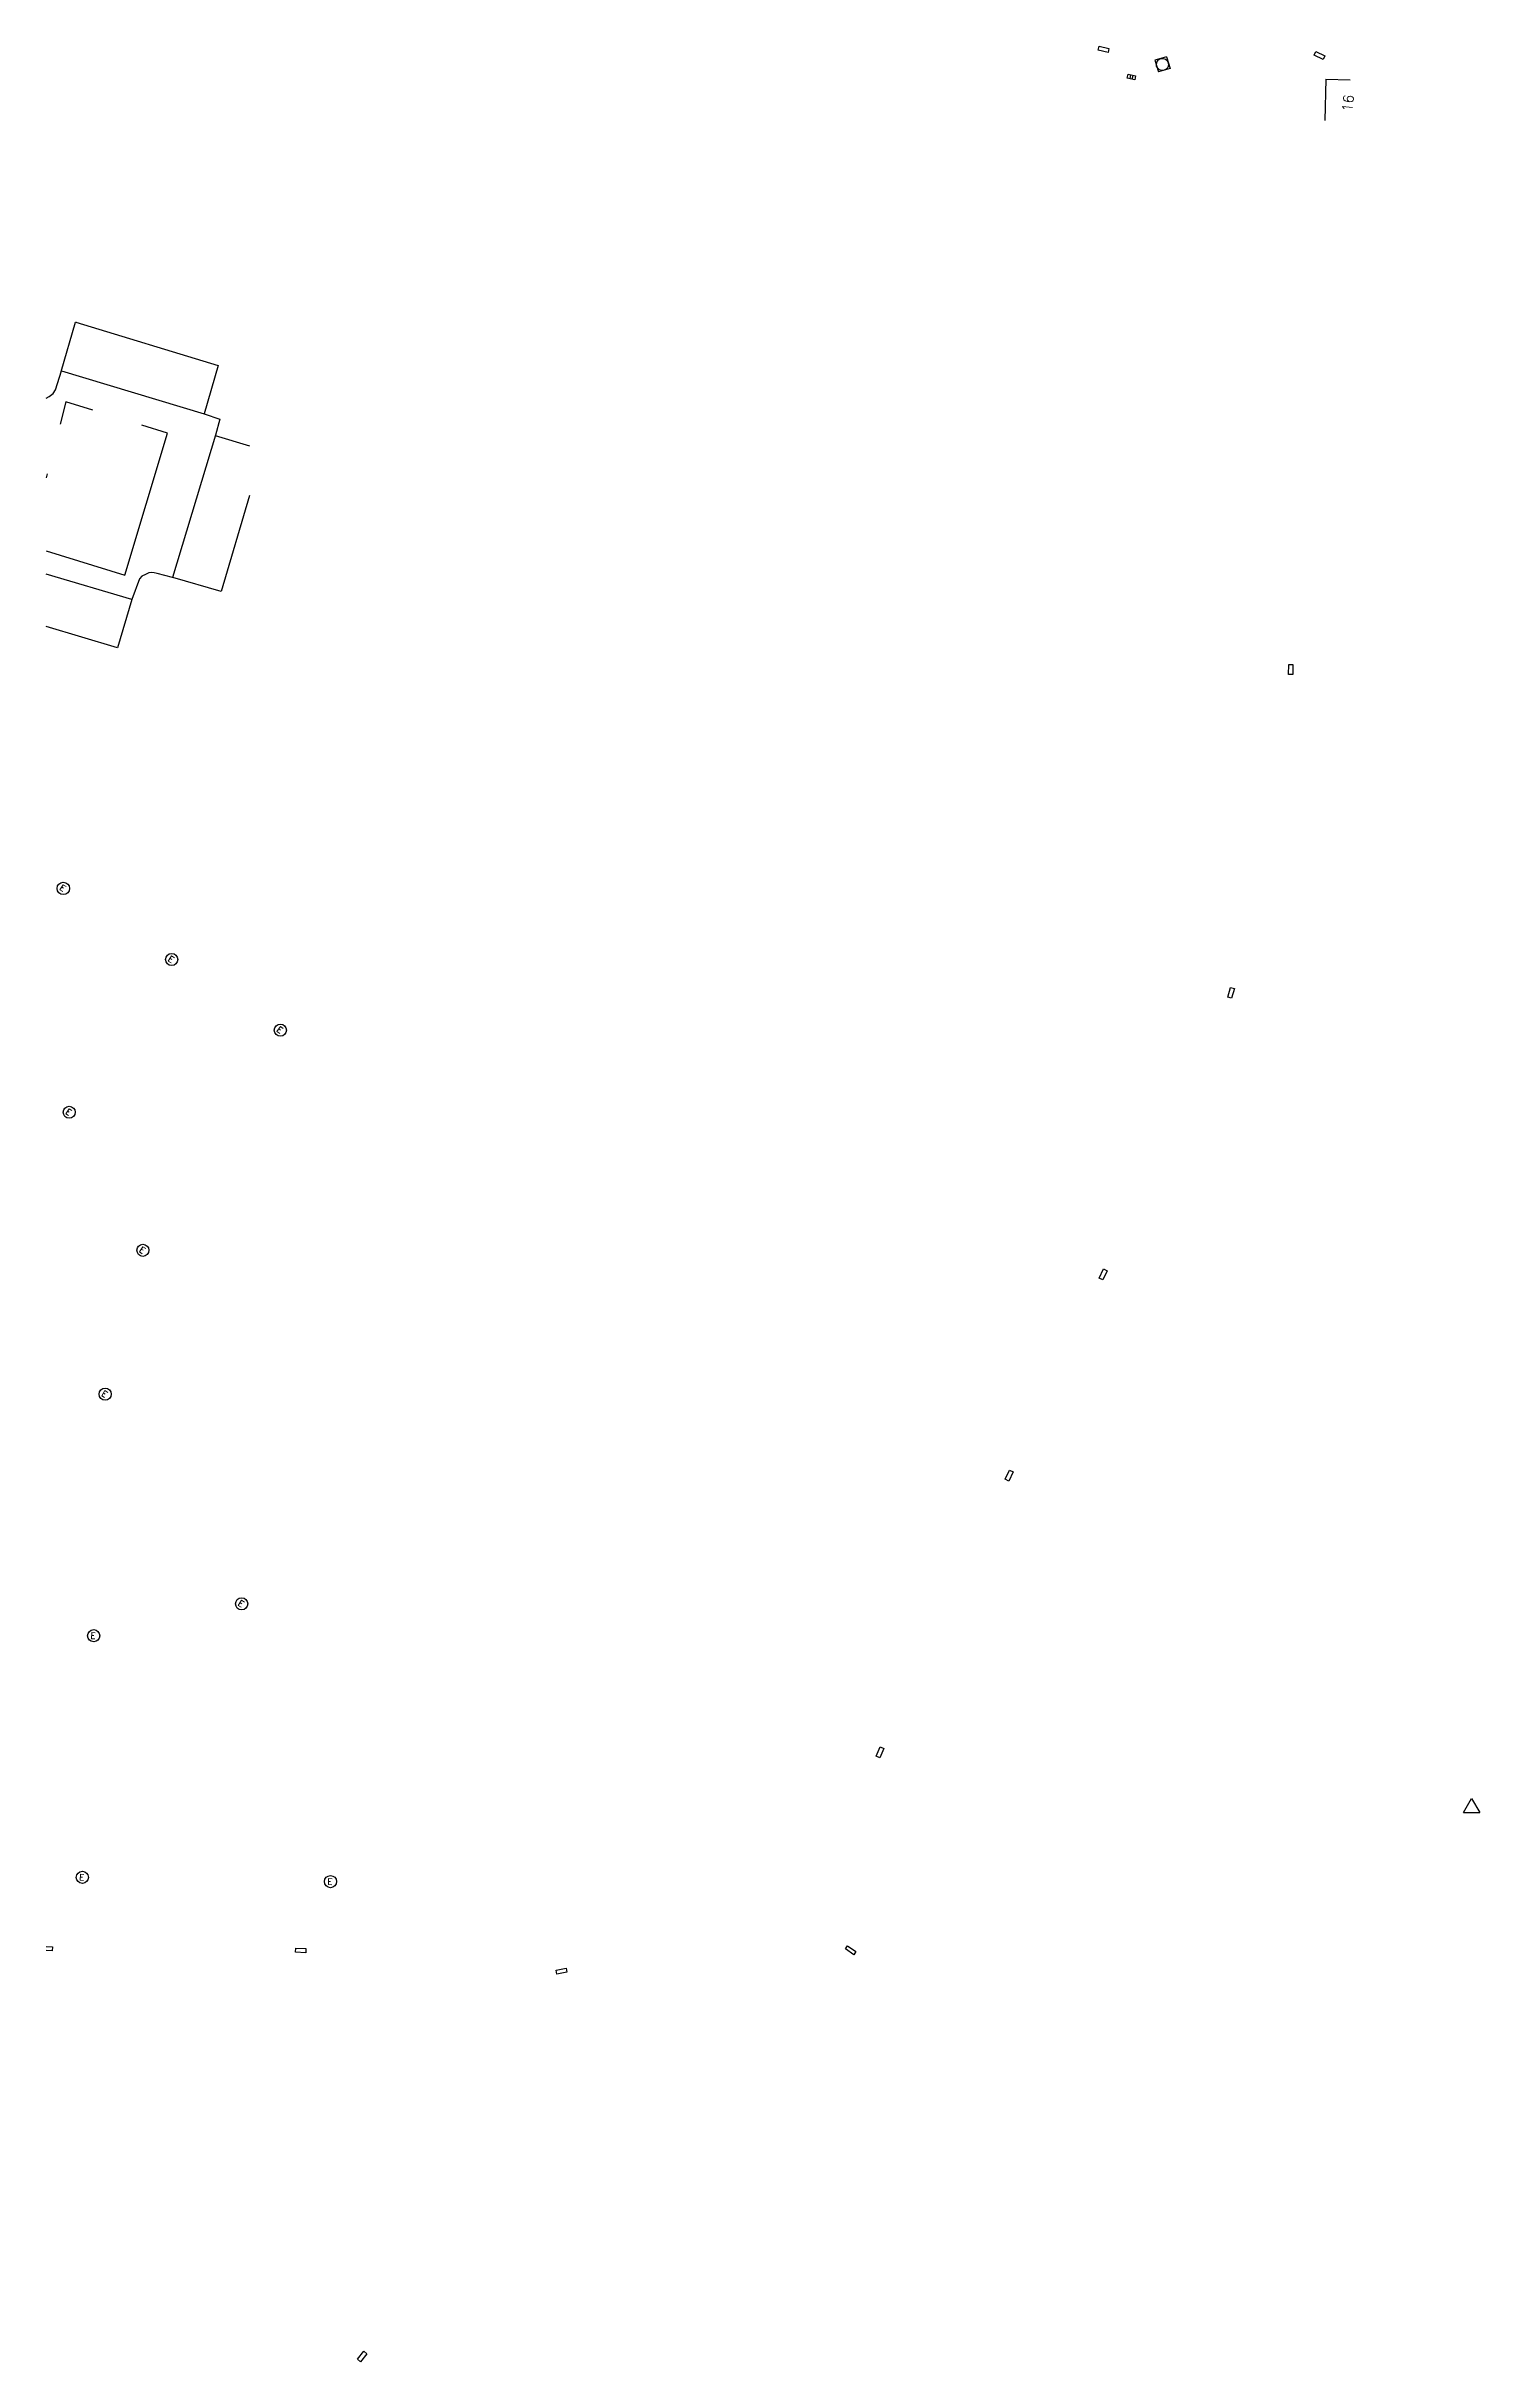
# Model space of a CAD drawing. Header units: millimetres. Extents: x 109000 to 109780, y 147301 to 147889.
# Drawn here: x 109000 to 109177, y 147301.2 to 147587.1 of the extents above; entities that cross this region are included whole.
import ezdxf
from ezdxf.enums import TextEntityAlignment as Align

# ---------------------------------------------------------------- set-up
doc = ezdxf.new("R2010")
doc.units = ezdxf.units.MM
doc.header["$MEASUREMENT"] = 0
doc.linetypes.add('CENTER', pattern=[50.8, 31.75, -6.35, 6.35, -6.35])
doc.layers.get('0').update_dxf_attribs({"linetype": 'CONTINUOUS'})
for name, color, linetype in [('B_200', 7, 'CONTINUOUS'), ('B_600', 7, 'CONTINUOUS'), ('BB01', 7, 'CONTINUOUS'), ('BB06', 7, 'CONTINUOUS'), ('BR05', 7, 'CENTER'), ('BR12', 7, 'CONTINUOUS'), ('BR15', 7, 'CONTINUOUS'), ('W0420', 7, 'CONTINUOUS')]:
    doc.layers.add(name, color=color, linetype=linetype)
doc.styles.get("Standard").update_dxf_attribs({"font": 'ROMANS.SHX', "width": 0.85})

# ---------------------------------------------------------------- blocks, each defined once
blk = doc.blocks.new('BR1201')
at = {"color": 0, "linetype": 'Continuous'}
for p, q in [((-1, -0.58), (0, 1.15)), ((0, 1.15), (1, -0.58)), ((-1, -0.58), (1, -0.58))]:
    blk.add_line(p, q, dxfattribs=at)
blk = doc.blocks.new('T420')
for p, q in [((0.75, 0.75), (-0.75, 0.75)), ((-0.75, 0.75), (-0.75, -0.75)), ((0.75, 0.75), (0.75, -0.75)), ((0.75, -0.75), (-0.75, -0.75))]:
    blk.add_line(p, q)
blk.add_ellipse((0, 0), major_axis=(-0.53, 0.53), ratio=1, start_param=3.926991, end_param=10.210176)
blk = doc.blocks.new('BR1501')
at = {"color": 0, "linetype": 'Continuous'}
blk.add_lwpolyline([(0.3, -0.15), (-0.3, -0.15), (-0.3, 0.15), (0.3, 0.15)], close=True, dxfattribs=at)
for points in [[(-0.1, 0.15), (-0.1, -0.15)], [(0.1, -0.15), (0.1, 0.15)]]:
    blk.add_lwpolyline(points, dxfattribs=at)

msp = doc.modelspace()

# ---------------------------------------------------------------- linework, layer by layer
at = {"color": 2, "flags": 128}
for points in [[(109001.84, 147546.92), (109003.61, 147553.04)], [(109003.64, 147553.08), (109003.64, 147553.01), (109021.21, 147547.69), (109019.48, 147541.69)], [(109000, 147543.66), (109000.36, 147543.83), (109000.84, 147544.2), (109001.15, 147544.65), (109001.87, 147547.01), (109019.5, 147541.71), (109021.43, 147541.06), (109020.88, 147539.08), (109015.6, 147521.51), (109013.67, 147522.01), (109013.3, 147522.09), (109012.98, 147522.11), (109012.65, 147522.07), (109012.23, 147521.89), (109011.8, 147521.67), (109011.52, 147521.34), (109010.55, 147518.77), (109000, 147521.93)], [(109020.85, 147539.03), (109025.1, 147537.74)], [(109025.1, 147531.63), (109021.6, 147519.76), (109015.62, 147521.51)], [(109010.57, 147518.79), (109008.79, 147512.8), (109000, 147515.45)]]:
    msp.add_lwpolyline(points, dxfattribs=at)
at = {"layer": 'B_200', "linetype": 'Continuous'}
for centre, radius in [((109002.1, 147483.12), 0.763), ((109015.48, 147474.34), 0.745), ((109028.9, 147465.62), 0.745), ((109002.83, 147455.48), 0.745), ((109011.93, 147438.44), 0.745), ((109007.26, 147420.67), 0.75), ((109024.12, 147394.8), 0.754), ((109005.85, 147390.86), 0.751), ((109004.45, 147361.03), 0.751), ((109035.09, 147360.5), 0.751)]:
    msp.add_circle(centre, radius, dxfattribs=at)
at = {"layer": 'B_600', "linetype": 'Continuous'}
for points in [[(109131.22, 147586.8), (109131.11, 147586.31), (109129.89, 147586.59), (109130, 147587.08), (109131.22, 147586.8)], [(109157.89, 147585.92), (109157.68, 147585.47), (109156.54, 147586), (109156.76, 147586.45), (109157.89, 147585.92)], [(109153.91, 147509.53), (109153.41, 147509.53), (109153.43, 147510.78), (109153.93, 147510.78), (109153.91, 147509.53)], [(109146.37, 147469.55), (109145.89, 147469.69), (109146.24, 147470.89), (109146.72, 147470.75), (109146.37, 147469.55)], [(109130.46, 147434.8), (109130.01, 147435), (109130.54, 147436.14), (109130.99, 147435.92), (109130.46, 147434.8)], [(109118.86, 147409.95), (109118.4, 147410.17), (109118.93, 147411.3), (109119.38, 147411.09), (109118.86, 147409.95)], [(109102.92, 147375.78), (109102.46, 147375.98), (109102.96, 147377.13), (109103.42, 147376.92), (109102.92, 147375.78)], [(109000, 147352.48), (109000.76, 147352.44), (109000.73, 147351.94), (109000, 147351.98)], [(109032.06, 147352.23), (109032.04, 147351.73), (109030.79, 147351.8), (109030.82, 147352.3), (109032.06, 147352.23)], [(109063.06, 147349.08), (109062.97, 147349.56), (109064.2, 147349.8), (109064.29, 147349.31), (109063.06, 147349.08)], [(109099.98, 147351.89), (109099.7, 147351.48), (109098.67, 147352.19), (109098.95, 147352.59), (109099.98, 147351.89)], [(109039.2, 147302.52), (109039.58, 147302.2), (109038.81, 147301.23), (109038.42, 147301.55), (109039.2, 147302.52)]]:
    msp.add_lwpolyline(points, dxfattribs=at)
at = {"layer": 'BB01', "color": 252}
for q in [(109157.87, 147577.92), (109161.01, 147582.94)]:
    msp.add_line((109158.01, 147583.02), q, dxfattribs=at)
at = {"layer": 'BR05', "color": 252, "flags": 128}
msp.add_lwpolyline([(109000, 147524.79), (109009.68, 147521.77), (109014.95, 147539.32), (109002.41, 147543.2), (109000, 147533.82)], dxfattribs=at)

# ---------------------------------------------------------------- block references
at = {"layer": 'BR12', "color": 252}
msp.add_blockref('BR1201', (109176, 147369.61), dxfattribs=at)
at = {"layer": 'BR15', "xscale": 1.600000000000243, "yscale": 1.600000000005601, "zscale": 1.600000000000243, "rotation": 347.2440084832746}
msp.add_blockref('BR1501', (109133.99, 147583.29), dxfattribs=at)
at = {"layer": 'W0420', "rotation": 16.17030458755016}
msp.add_blockref('T420', (109137.83, 147584.84), dxfattribs=at)

# ---------------------------------------------------------------- texts
at = {"layer": 'B_200'}
for height, rotation, width, p, p2 in [(0.745, 327.5346, 1.012936, (109001.58, 147483.02), (109002.09, 147482.69)), (0.759, 327.5295, 0.995173, (109014.95, 147474.22), (109015.47, 147473.89)), (0.75, 325.9082, 1.010349, (109028.37, 147465.52), (109028.88, 147465.17)), (0.745, 327.1327, 1.001915, (109002.3, 147455.36), (109002.81, 147455.03)), (0.763, 327.1327, 0.979061, (109011.4, 147438.31), (109011.91, 147437.98)), (0.75, 328.7804, 0.99263, (109006.74, 147420.55), (109007.26, 147420.23)), (0.759, 327.5295, 0.995173, (109023.6, 147394.67), (109024.11, 147394.34)), (0.751, 357.0598, 1.003702, (109005.46, 147390.5), (109006.07, 147390.47)), (0.751, 357.0598, 1.003702, (109004.05, 147360.67), (109004.66, 147360.64)), (0.751, 357.0691, 1.003694, (109034.7, 147360.14), (109035.31, 147360.11))]:
    msp.add_text('E', height=height, rotation=rotation, dxfattribs=dict(at, width=width)).set_placement(p, p2, align=Align.FIT)
at = {"layer": 'BB06', "color": 252}
msp.add_text('16', height=1.25, rotation=84.3273, dxfattribs=at).set_placement((109161.25, 147578.92))

doc.saveas('drawing.dxf')
